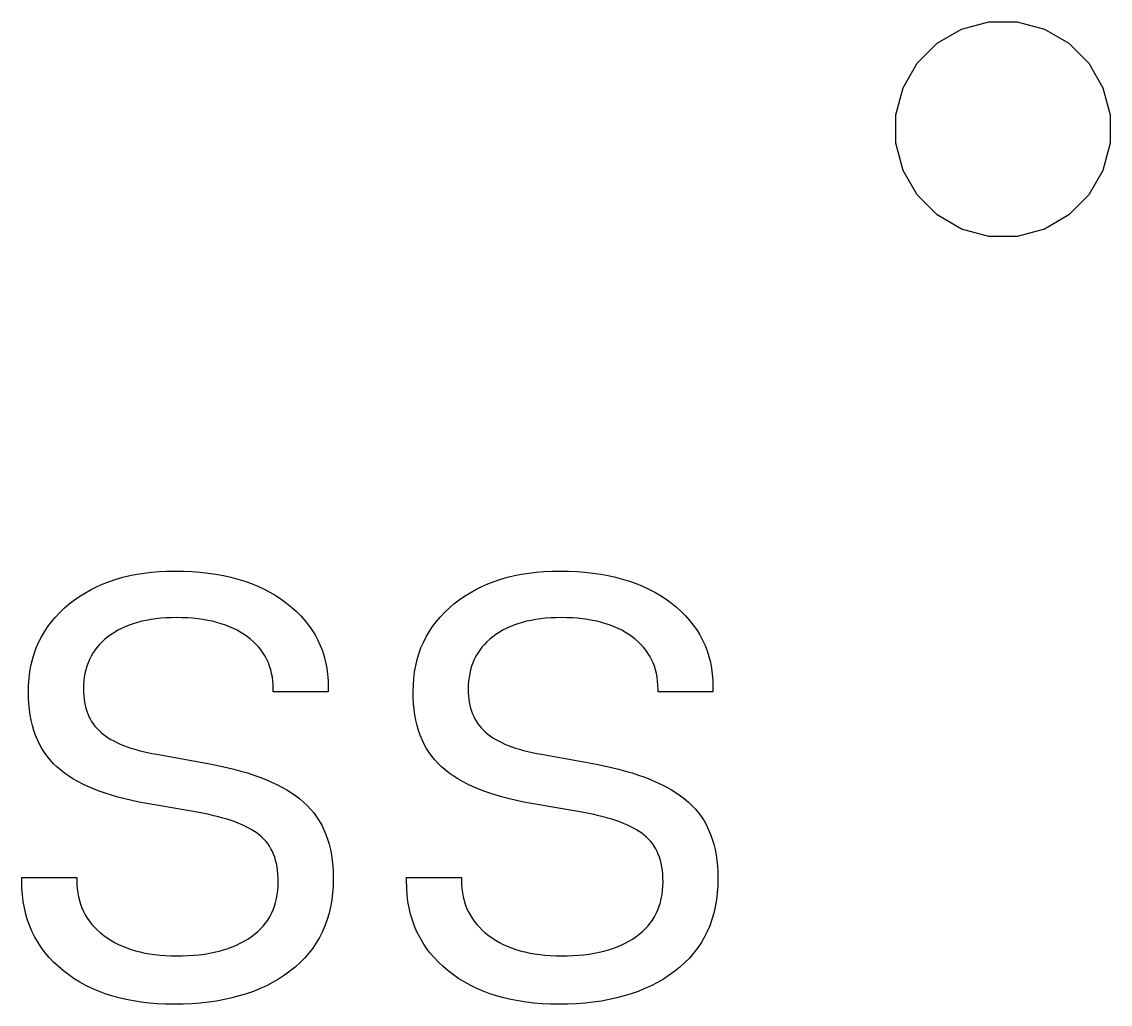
# Model space of a CAD drawing. Header units: millimetres. Extents: x 120 to 180, y -156 to -28.
# Drawn here: x 132.51 to 138.05, y -91.97 to -86.98 of the extents above; entities that cross this region are included whole.
import ezdxf

# ---------------------------------------------------------------- set-up
doc = ezdxf.new("R2010")
doc.units = ezdxf.units.MM
doc.layers.add('F.Silkscreen', color=41, linetype='CONTINUOUS', true_color=0xf2eda1)

msp = doc.modelspace()

# ---------------------------------------------------------------- linework, layer by layer
at = {"layer": 'F.Silkscreen', "linetype": 'CONTINUOUS'}
for p, q in [((137.165181, -87.089935), (137.289524, -87.018145)), ((137.289524, -87.018145), (137.428211, -86.980984)), ((137.428211, -86.980984), (137.571789, -86.980984)), ((137.571789, -86.980984), (137.710476, -87.018145)), ((137.710476, -87.018145), (137.834819, -87.089935)), ((137.063656, -87.19146), (137.165181, -87.089935)), ((137.834819, -87.089935), (137.936344, -87.19146)), ((136.991866, -87.315803), (137.063656, -87.19146)), ((137.936344, -87.19146), (138.008134, -87.315803)), ((136.954705, -87.45449), (136.991866, -87.315803)), ((138.008134, -87.315803), (138.045295, -87.45449)), ((136.954705, -87.598068), (136.954705, -87.45449)), ((138.045295, -87.45449), (138.045295, -87.598068)), ((136.991866, -87.736755), (136.954705, -87.598068)), ((138.045295, -87.598068), (138.008134, -87.736755)), ((137.063656, -87.861098), (136.991866, -87.736755)), ((138.008134, -87.736755), (137.936344, -87.861098)), ((137.165181, -87.962623), (137.063656, -87.861098)), ((137.936344, -87.861098), (137.834819, -87.962623)), ((137.289524, -88.034413), (137.165181, -87.962623)), ((137.834819, -87.962623), (137.710476, -88.034413)), ((137.428211, -88.071574), (137.289524, -88.034413)), ((137.571789, -88.071574), (137.428211, -88.071574)), ((137.710476, -88.034413), (137.571789, -88.071574)), ((133.025767, -89.803878), (133.060802, -89.795385)), ((133.060802, -89.795385), (133.096797, -89.788198)), ((133.096797, -89.788198), (133.13375, -89.782317)), ((133.13375, -89.782317), (133.171664, -89.777743)), ((133.171664, -89.777743), (133.210538, -89.774476)), ((133.210538, -89.774476), (133.250372, -89.772516)), ((133.250372, -89.772516), (133.291168, -89.771863)), ((133.291168, -89.771863), (133.335057, -89.772499)), ((133.335057, -89.772499), (133.377823, -89.774409)), ((133.377823, -89.774409), (133.419466, -89.777592)), ((133.419466, -89.777592), (133.459985, -89.782048)), ((133.459985, -89.782048), (133.499381, -89.787778)), ((133.499381, -89.787778), (133.537652, -89.794781)), ((133.537652, -89.794781), (133.574798, -89.803057)), ((134.98157, -89.803878), (135.016606, -89.795385)), ((135.016606, -89.795385), (135.0526, -89.788198)), ((135.0526, -89.788198), (135.089553, -89.782317)), ((135.089553, -89.782317), (135.127466, -89.777743)), ((135.127466, -89.777743), (135.166339, -89.774476)), ((135.166339, -89.774476), (135.206173, -89.772516)), ((135.206173, -89.772516), (135.246967, -89.771863)), ((135.246967, -89.771863), (135.290856, -89.772499)), ((135.290856, -89.772499), (135.333622, -89.774409)), ((135.333622, -89.774409), (135.375265, -89.777592)), ((135.375265, -89.777592), (135.415784, -89.782048)), ((135.415784, -89.782048), (135.45518, -89.787778)), ((135.45518, -89.787778), (135.493451, -89.794781)), ((135.493451, -89.794781), (135.530597, -89.803057)), ((132.864959, -89.86594), (132.895206, -89.850916)), ((132.895206, -89.850916), (132.926409, -89.837197)), ((132.926409, -89.837197), (132.958571, -89.824785)), ((132.958571, -89.824785), (132.99169, -89.813678)), ((132.99169, -89.813678), (133.025767, -89.803878)), ((133.574798, -89.803057), (133.610819, -89.812606)), ((133.610819, -89.812606), (133.645715, -89.823429)), ((133.645715, -89.823429), (133.679484, -89.835526)), ((133.679484, -89.835526), (133.712128, -89.848896)), ((133.712128, -89.848896), (133.743644, -89.863539)), ((134.820762, -89.86594), (134.851009, -89.850916)), ((134.851009, -89.850916), (134.882213, -89.837197)), ((134.882213, -89.837197), (134.914374, -89.824785)), ((134.914374, -89.824785), (134.947493, -89.813678)), ((134.947493, -89.813678), (134.98157, -89.803878)), ((135.530597, -89.803057), (135.566618, -89.812606)), ((135.566618, -89.812606), (135.601514, -89.823429)), ((135.601514, -89.823429), (135.635284, -89.835526)), ((135.635284, -89.835526), (135.667927, -89.848896)), ((135.667927, -89.848896), (135.699444, -89.863539)), ((132.779955, -89.918851), (132.807334, -89.899908)), ((132.807334, -89.899908), (132.835668, -89.882271)), ((132.835668, -89.882271), (132.864959, -89.86594)), ((133.743644, -89.863539), (133.774034, -89.879456)), ((133.774034, -89.879456), (133.803296, -89.896647)), ((133.803296, -89.896647), (133.83143, -89.915111)), ((134.735758, -89.918851), (134.763137, -89.899908)), ((134.763137, -89.899908), (134.791471, -89.882271)), ((134.791471, -89.882271), (134.820762, -89.86594)), ((135.699444, -89.863539), (135.729833, -89.879456)), ((135.729833, -89.879456), (135.759095, -89.896647)), ((135.759095, -89.896647), (135.787229, -89.915111)), ((132.704889, -89.982652), (132.728398, -89.960437)), ((132.728398, -89.960437), (132.753532, -89.939099)), ((132.753532, -89.939099), (132.779955, -89.918851)), ((133.83143, -89.915111), (133.858436, -89.934849)), ((133.858436, -89.934849), (133.884053, -89.955611)), ((133.884053, -89.955611), (133.90802, -89.97715)), ((134.660693, -89.982652), (134.684202, -89.960437)), ((134.684202, -89.960437), (134.709335, -89.939099)), ((134.709335, -89.939099), (134.735758, -89.918851)), ((135.787229, -89.915111), (135.814235, -89.934849)), ((135.814235, -89.934849), (135.839852, -89.955611)), ((135.839852, -89.955611), (135.863819, -89.97715)), ((132.662742, -90.029712), (132.683004, -90.005744)), ((132.683004, -90.005744), (132.704889, -89.982652)), ((133.145411, -90.022609), (133.12242, -90.027557)), ((133.169178, -90.018423), (133.145411, -90.022609)), ((133.193719, -90.014997), (133.169178, -90.018423)), ((133.219036, -90.012333), (133.193719, -90.014997)), ((133.245127, -90.01043), (133.219036, -90.012333)), ((133.271994, -90.009288), (133.245127, -90.01043)), ((133.299636, -90.008908), (133.271994, -90.009288)), ((133.327829, -90.009288), (133.299636, -90.008908)), ((133.35526, -90.01043), (133.327829, -90.009288)), ((133.381929, -90.012333), (133.35526, -90.01043)), ((133.407837, -90.014997), (133.381929, -90.012333)), ((133.432983, -90.018423), (133.407837, -90.014997)), ((133.457369, -90.022609), (133.432983, -90.018423)), ((133.480994, -90.027557), (133.457369, -90.022609)), ((133.90802, -89.97715), (133.930336, -89.999466)), ((133.930336, -89.999466), (133.951002, -90.02256)), ((133.951002, -90.02256), (133.970017, -90.046431)), ((134.618547, -90.029712), (134.638808, -90.005744)), ((134.638808, -90.005744), (134.660693, -89.982652)), ((135.101211, -90.022609), (135.078221, -90.027557)), ((135.124978, -90.018423), (135.101211, -90.022609)), ((135.149519, -90.014997), (135.124978, -90.018423)), ((135.174835, -90.012333), (135.149519, -90.014997)), ((135.200927, -90.01043), (135.174835, -90.012333)), ((135.227793, -90.009288), (135.200927, -90.01043)), ((135.255435, -90.008908), (135.227793, -90.009288)), ((135.283629, -90.009288), (135.255435, -90.008908)), ((135.311059, -90.01043), (135.283629, -90.009288)), ((135.337729, -90.012333), (135.311059, -90.01043)), ((135.363636, -90.014997), (135.337729, -90.012333)), ((135.388783, -90.018423), (135.363636, -90.014997)), ((135.413168, -90.022609), (135.388783, -90.018423)), ((135.436794, -90.027557), (135.413168, -90.022609)), ((135.863819, -89.97715), (135.886135, -89.999466)), ((135.886135, -89.999466), (135.906801, -90.02256)), ((135.906801, -90.02256), (135.925816, -90.046431)), ((132.627088, -90.080279), (132.644104, -90.054557)), ((132.644104, -90.054557), (132.662742, -90.029712)), ((133.000751, -90.073226), (132.983186, -90.083501)), ((133.019091, -90.063712), (133.000751, -90.073226)), ((133.038206, -90.054959), (133.019091, -90.063712)), ((133.058097, -90.046967), (133.038206, -90.054959)), ((133.078763, -90.039736), (133.058097, -90.046967)), ((133.100204, -90.033266), (133.078763, -90.039736)), ((133.12242, -90.027557), (133.100204, -90.033266)), ((133.503859, -90.033266), (133.480994, -90.027557)), ((133.525965, -90.039736), (133.503859, -90.033266)), ((133.547311, -90.046967), (133.525965, -90.039736)), ((133.567899, -90.054959), (133.547311, -90.046967)), ((133.587727, -90.063712), (133.567899, -90.054959)), ((133.606798, -90.073226), (133.587727, -90.063712)), ((133.625111, -90.083501), (133.606798, -90.073226)), ((133.970017, -90.046431), (133.987381, -90.071078)), ((133.987381, -90.071078), (134.003093, -90.096504)), ((134.582893, -90.080279), (134.599909, -90.054557)), ((134.599909, -90.054557), (134.618547, -90.029712)), ((134.956553, -90.073226), (134.938989, -90.083501)), ((134.974893, -90.063712), (134.956553, -90.073226)), ((134.994009, -90.054959), (134.974893, -90.063712)), ((135.013899, -90.046967), (134.994009, -90.054959)), ((135.034564, -90.039736), (135.013899, -90.046967)), ((135.056005, -90.033266), (135.034564, -90.039736)), ((135.078221, -90.027557), (135.056005, -90.033266)), ((135.459659, -90.033266), (135.436794, -90.027557)), ((135.481765, -90.039736), (135.459659, -90.033266)), ((135.503112, -90.046967), (135.481765, -90.039736)), ((135.5237, -90.054959), (135.503112, -90.046967)), ((135.54353, -90.063712), (135.5237, -90.054959)), ((135.562601, -90.073226), (135.54353, -90.063712)), ((135.580915, -90.083501), (135.562601, -90.073226)), ((135.925816, -90.046431), (135.94318, -90.071078)), ((135.94318, -90.071078), (135.958892, -90.096504)), ((132.597924, -90.134354), (132.611695, -90.106878)), ((132.611695, -90.106878), (132.627088, -90.080279)), ((132.921087, -90.131792), (132.907908, -90.145365)), ((132.935245, -90.118782), (132.921087, -90.131792)), ((132.950382, -90.106335), (132.935245, -90.118782)), ((132.966396, -90.094538), (132.950382, -90.106335)), ((132.983186, -90.083501), (132.966396, -90.094538)), ((133.642667, -90.094538), (133.625111, -90.083501)), ((133.659465, -90.106335), (133.642667, -90.094538)), ((133.675372, -90.118782), (133.659465, -90.106335)), ((133.69025, -90.131792), (133.675372, -90.118782)), ((133.704099, -90.145365), (133.69025, -90.131792)), ((134.003093, -90.096504), (134.017152, -90.122706)), ((134.017152, -90.122706), (134.029559, -90.149686)), ((134.553728, -90.134354), (134.5675, -90.106878)), ((134.5675, -90.106878), (134.582893, -90.080279)), ((134.87689, -90.131792), (134.863711, -90.145365)), ((134.891047, -90.118782), (134.87689, -90.131792)), ((134.906185, -90.106335), (134.891047, -90.118782)), ((134.922199, -90.094538), (134.906185, -90.106335)), ((134.938989, -90.083501), (134.922199, -90.094538)), ((135.598472, -90.094538), (135.580915, -90.083501)), ((135.615272, -90.106335), (135.598472, -90.094538)), ((135.631177, -90.118782), (135.615272, -90.106335)), ((135.646054, -90.131792), (135.631177, -90.118782)), ((135.659902, -90.145365), (135.646054, -90.131792)), ((135.958892, -90.096504), (135.972951, -90.122706)), ((135.972951, -90.122706), (135.985358, -90.149686)), ((132.575246, -90.191937), (132.585775, -90.162707)), ((132.585775, -90.162707), (132.597924, -90.134354)), ((132.884487, -90.1742), (132.874243, -90.189462)), ((132.895708, -90.159501), (132.884487, -90.1742)), ((132.907908, -90.145365), (132.895708, -90.159501)), ((133.716919, -90.159501), (133.704099, -90.145365)), ((133.728712, -90.1742), (133.716919, -90.159501)), ((133.739477, -90.189462), (133.728712, -90.1742)), ((134.029559, -90.149686), (134.040313, -90.177443)), ((134.040313, -90.177443), (134.049414, -90.205977)), ((134.53105, -90.191937), (134.541579, -90.162707)), ((134.541579, -90.162707), (134.553728, -90.134354)), ((134.840289, -90.1742), (134.830046, -90.189462)), ((134.851511, -90.159501), (134.840289, -90.1742)), ((134.863711, -90.145365), (134.851511, -90.159501)), ((135.672722, -90.159501), (135.659902, -90.145365)), ((135.684514, -90.1742), (135.672722, -90.159501)), ((135.695278, -90.189462), (135.684514, -90.1742)), ((135.985358, -90.149686), (135.996112, -90.177443)), ((135.996112, -90.177443), (136.005213, -90.205977)), ((132.559052, -90.253027), (132.566339, -90.222043)), ((132.566339, -90.222043), (132.575246, -90.191937)), ((132.849374, -90.23862), (132.843038, -90.25613)), ((132.856687, -90.221672), (132.849374, -90.23862)), ((132.864976, -90.205285), (132.856687, -90.221672)), ((132.874243, -90.189462), (132.864976, -90.205285)), ((133.749215, -90.205285), (133.739477, -90.189462)), ((133.757927, -90.221672), (133.749215, -90.205285)), ((133.765612, -90.23862), (133.757927, -90.221672)), ((133.772271, -90.25613), (133.765612, -90.23862)), ((134.049414, -90.205977), (134.05686, -90.235289)), ((134.05686, -90.235289), (134.062653, -90.265378)), ((134.514855, -90.253027), (134.522142, -90.222043)), ((134.522142, -90.222043), (134.53105, -90.191937)), ((134.805177, -90.23862), (134.798841, -90.25613)), ((134.81249, -90.221672), (134.805177, -90.23862)), ((134.820779, -90.205285), (134.81249, -90.221672)), ((134.830046, -90.189462), (134.820779, -90.205285)), ((135.705016, -90.205285), (135.695278, -90.189462)), ((135.713727, -90.221672), (135.705016, -90.205285)), ((135.721411, -90.23862), (135.713727, -90.221672)), ((135.72807, -90.25613), (135.721411, -90.23862)), ((136.005213, -90.205977), (136.012659, -90.235289)), ((136.012659, -90.235289), (136.018452, -90.265378)), ((132.549337, -90.317625), (132.553385, -90.284887)), ((132.553385, -90.284887), (132.559052, -90.253027)), ((132.833292, -90.292836), (132.829883, -90.312031)), ((132.837677, -90.274202), (132.833292, -90.292836)), ((132.843038, -90.25613), (132.837677, -90.274202)), ((133.777904, -90.274202), (133.772271, -90.25613)), ((133.782513, -90.292836), (133.777904, -90.274202)), ((133.786096, -90.312031), (133.782513, -90.292836)), ((134.062653, -90.265378), (134.066791, -90.296245)), ((134.066791, -90.296245), (134.069274, -90.327889)), ((134.50514, -90.317625), (134.509188, -90.284887)), ((134.509188, -90.284887), (134.514855, -90.253027)), ((134.789095, -90.292836), (134.785686, -90.312031)), ((134.79348, -90.274202), (134.789095, -90.292836)), ((134.798841, -90.25613), (134.79348, -90.274202)), ((135.733704, -90.274202), (135.72807, -90.25613)), ((135.738312, -90.292836), (135.733704, -90.274202)), ((135.741895, -90.312031), (135.738312, -90.292836)), ((136.018452, -90.265378), (136.02259, -90.296245)), ((136.02259, -90.296245), (136.025073, -90.327889)), ((132.5461, -90.385731), (132.546909, -90.35124)), ((132.546909, -90.35124), (132.549337, -90.317625)), ((132.825987, -90.352104), (132.8255, -90.372983)), ((132.827447, -90.331787), (132.825987, -90.352104)), ((132.829883, -90.312031), (132.827447, -90.331787)), ((133.788655, -90.331787), (133.786096, -90.312031)), ((133.790191, -90.352104), (133.788655, -90.331787)), ((133.790702, -90.372983), (133.790191, -90.352104)), ((134.069274, -90.327889), (134.070102, -90.36031)), ((134.501903, -90.385731), (134.502712, -90.35124)), ((134.502712, -90.35124), (134.50514, -90.317625)), ((134.78179, -90.352104), (134.781303, -90.372983)), ((134.78325, -90.331787), (134.78179, -90.352104)), ((134.785686, -90.312031), (134.78325, -90.331787)), ((135.744454, -90.331787), (135.741895, -90.312031)), ((135.74599, -90.352104), (135.744454, -90.331787)), ((135.746501, -90.372983), (135.74599, -90.352104)), ((136.025073, -90.327889), (136.025901, -90.36031)), ((132.546661, -90.416483), (132.5461, -90.385731)), ((132.8255, -90.372983), (132.825847, -90.390213)), ((132.825847, -90.390213), (132.826889, -90.406961)), ((132.826889, -90.406961), (132.828625, -90.423228)), ((133.790702, -90.385731), (133.790702, -90.372983)), ((134.070102, -90.385731), (133.790702, -90.385731)), ((134.070102, -90.36031), (134.070102, -90.385731)), ((134.502464, -90.416483), (134.501903, -90.385731)), ((134.781303, -90.372983), (134.78165, -90.390213)), ((134.78165, -90.390213), (134.782692, -90.406961)), ((134.782692, -90.406961), (134.784428, -90.423228)), ((135.746501, -90.385731), (135.746501, -90.372983)), ((136.025901, -90.385731), (135.746501, -90.385731)), ((136.025901, -90.36031), (136.025901, -90.385731)), ((132.548345, -90.446309), (132.546661, -90.416483)), ((132.551153, -90.475211), (132.548345, -90.446309)), ((132.828625, -90.423228), (132.831056, -90.439014)), ((132.831056, -90.439014), (132.834181, -90.454319)), ((132.834181, -90.454319), (132.838001, -90.469144)), ((134.504148, -90.446309), (134.502464, -90.416483)), ((134.506955, -90.475211), (134.504148, -90.446309)), ((134.784428, -90.423228), (134.786859, -90.439014)), ((134.786859, -90.439014), (134.789984, -90.454319)), ((134.789984, -90.454319), (134.793804, -90.469144)), ((132.555083, -90.503188), (132.551153, -90.475211)), ((132.560138, -90.530239), (132.555083, -90.503188)), ((132.838001, -90.469144), (132.842515, -90.483488)), ((132.842515, -90.483488), (132.847724, -90.497351)), ((132.847724, -90.497351), (132.853628, -90.510735)), ((132.853628, -90.510735), (132.860226, -90.523638)), ((134.510886, -90.503188), (134.506955, -90.475211)), ((134.515941, -90.530239), (134.510886, -90.503188)), ((134.793804, -90.469144), (134.798318, -90.483488)), ((134.798318, -90.483488), (134.803527, -90.497351)), ((134.803527, -90.497351), (134.809431, -90.510735)), ((134.809431, -90.510735), (134.816028, -90.523638)), ((132.566317, -90.556366), (132.560138, -90.530239)), ((132.573621, -90.581567), (132.566317, -90.556366)), ((132.860226, -90.523638), (132.867518, -90.536062)), ((132.867518, -90.536062), (132.875505, -90.548006)), ((132.875505, -90.548006), (132.884186, -90.559471)), ((132.884186, -90.559471), (132.893562, -90.570457)), ((132.893562, -90.570457), (132.903633, -90.580964)), ((134.52212, -90.556366), (134.515941, -90.530239)), ((134.529424, -90.581567), (134.52212, -90.556366)), ((134.816028, -90.523638), (134.823321, -90.536062)), ((134.823321, -90.536062), (134.831308, -90.548006)), ((134.831308, -90.548006), (134.839989, -90.559471)), ((134.839989, -90.559471), (134.849365, -90.570457)), ((134.849365, -90.570457), (134.859436, -90.580964)), ((132.58205, -90.605842), (132.573621, -90.581567)), ((132.591605, -90.629192), (132.58205, -90.605842)), ((132.602285, -90.651616), (132.591605, -90.629192)), ((132.903633, -90.580964), (132.914398, -90.590992)), ((132.914398, -90.590992), (132.925922, -90.600617)), ((132.925922, -90.600617), (132.938272, -90.609892)), ((132.938272, -90.609892), (132.951448, -90.618818)), ((132.951448, -90.618818), (132.965449, -90.627396)), ((132.965449, -90.627396), (132.980277, -90.635625)), ((134.537853, -90.605842), (134.529424, -90.581567)), ((134.547408, -90.629192), (134.537853, -90.605842)), ((134.558088, -90.651616), (134.547408, -90.629192)), ((134.859436, -90.580964), (134.8702, -90.590992)), ((134.8702, -90.590992), (134.881726, -90.600617)), ((134.881726, -90.600617), (134.894076, -90.609892)), ((134.894076, -90.609892), (134.907252, -90.618818)), ((134.907252, -90.618818), (134.921254, -90.627396)), ((134.921254, -90.627396), (134.936082, -90.635625)), ((132.614092, -90.673114), (132.602285, -90.651616)), ((132.627025, -90.693686), (132.614092, -90.673114)), ((132.980277, -90.635625), (132.995932, -90.643506)), ((132.995932, -90.643506), (133.012414, -90.651039)), ((133.012414, -90.651039), (133.029723, -90.658224)), ((133.029723, -90.658224), (133.047861, -90.665061)), ((133.047861, -90.665061), (133.066826, -90.671552)), ((133.066826, -90.671552), (133.086621, -90.677695)), ((133.086621, -90.677695), (133.107244, -90.683491)), ((133.107244, -90.683491), (133.128697, -90.688941)), ((134.569895, -90.673114), (134.558088, -90.651616)), ((134.582828, -90.693686), (134.569895, -90.673114)), ((134.936082, -90.635625), (134.951737, -90.643506)), ((134.951737, -90.643506), (134.968218, -90.651039)), ((134.968218, -90.651039), (134.985527, -90.658224)), ((134.985527, -90.658224), (135.003664, -90.665061)), ((135.003664, -90.665061), (135.022629, -90.671552)), ((135.022629, -90.671552), (135.042423, -90.677695)), ((135.042423, -90.677695), (135.063046, -90.683491)), ((135.063046, -90.683491), (135.084498, -90.688941)), ((132.641085, -90.713332), (132.627025, -90.693686)), ((132.656273, -90.732052), (132.641085, -90.713332)), ((132.672589, -90.749846), (132.656273, -90.732052)), ((133.128697, -90.688941), (133.150979, -90.694044)), ((133.150979, -90.694044), (133.174092, -90.698802)), ((133.174092, -90.698802), (133.198036, -90.703213)), ((133.198036, -90.703213), (133.477435, -90.753979)), ((134.596888, -90.713332), (134.582828, -90.693686)), ((134.612076, -90.732052), (134.596888, -90.713332)), ((134.628391, -90.749846), (134.612076, -90.732052)), ((135.084498, -90.688941), (135.10678, -90.694044)), ((135.10678, -90.694044), (135.129892, -90.698802)), ((135.129892, -90.698802), (135.153835, -90.703213)), ((135.153835, -90.703213), (135.433235, -90.753979)), ((132.690032, -90.766713), (132.672589, -90.749846)), ((132.708701, -90.78282), (132.690032, -90.766713)), ((132.72869, -90.798331), (132.708701, -90.78282)), ((133.477435, -90.753979), (133.516469, -90.761679)), ((133.516469, -90.761679), (133.554195, -90.769957)), ((133.554195, -90.769957), (133.590613, -90.778813)), ((133.590613, -90.778813), (133.625723, -90.788249)), ((133.625723, -90.788249), (133.659526, -90.798263)), ((134.645835, -90.766713), (134.628391, -90.749846)), ((134.664504, -90.78282), (134.645835, -90.766713)), ((134.684493, -90.798331), (134.664504, -90.78282)), ((135.433235, -90.753979), (135.472268, -90.761679)), ((135.472268, -90.761679), (135.509994, -90.769957)), ((135.509994, -90.769957), (135.546412, -90.778813)), ((135.546412, -90.778813), (135.581522, -90.788249)), ((135.581522, -90.788249), (135.615325, -90.798263)), ((132.75, -90.813247), (132.72869, -90.798331)), ((132.772631, -90.827567), (132.75, -90.813247)), ((132.796584, -90.841291), (132.772631, -90.827567)), ((132.821856, -90.854419), (132.796584, -90.841291)), ((133.659526, -90.798263), (133.692023, -90.808856)), ((133.692023, -90.808856), (133.723214, -90.820028)), ((133.723214, -90.820028), (133.753098, -90.831779)), ((133.753098, -90.831779), (133.781678, -90.844109)), ((133.781678, -90.844109), (133.808952, -90.857017)), ((134.705803, -90.813247), (134.684493, -90.798331)), ((134.728434, -90.827567), (134.705803, -90.813247)), ((134.752386, -90.841291), (134.728434, -90.827567)), ((134.777659, -90.854419), (134.752386, -90.841291)), ((135.615325, -90.798263), (135.647822, -90.808856)), ((135.647822, -90.808856), (135.679013, -90.820028)), ((135.679013, -90.820028), (135.708897, -90.831779)), ((135.708897, -90.831779), (135.737477, -90.844109)), ((135.737477, -90.844109), (135.764751, -90.857017)), ((132.84845, -90.866952), (132.821856, -90.854419)), ((132.876365, -90.878889), (132.84845, -90.866952)), ((132.905601, -90.89023), (132.876365, -90.878889)), ((132.936157, -90.900975), (132.905601, -90.89023)), ((132.968035, -90.911125), (132.936157, -90.900975)), ((133.808952, -90.857017), (133.834922, -90.870505)), ((133.834922, -90.870505), (133.859587, -90.884572)), ((133.859587, -90.884572), (133.882949, -90.899217)), ((133.882949, -90.899217), (133.905008, -90.914442)), ((134.804253, -90.866952), (134.777659, -90.854419)), ((134.832167, -90.878889), (134.804253, -90.866952)), ((134.861403, -90.89023), (134.832167, -90.878889)), ((134.891959, -90.900975), (134.861403, -90.89023)), ((134.923836, -90.911125), (134.891959, -90.900975)), ((135.764751, -90.857017), (135.790721, -90.870505)), ((135.790721, -90.870505), (135.815387, -90.884572)), ((135.815387, -90.884572), (135.838748, -90.899217)), ((135.838748, -90.899217), (135.860807, -90.914442)), ((133.001233, -90.920679), (132.968035, -90.911125)), ((133.035752, -90.929637), (133.001233, -90.920679)), ((133.071592, -90.938), (133.035752, -90.929637)), ((133.108753, -90.945767), (133.071592, -90.938)), ((133.147235, -90.952939), (133.108753, -90.945767)), ((133.413936, -90.999531), (133.147235, -90.952939)), ((133.905008, -90.914442), (133.925763, -90.930246)), ((133.925763, -90.930246), (133.945216, -90.946629)), ((133.945216, -90.946629), (133.96343, -90.963764)), ((134.957034, -90.920679), (134.923836, -90.911125)), ((134.991553, -90.929637), (134.957034, -90.920679)), ((135.027393, -90.938), (134.991553, -90.929637)), ((135.064553, -90.945767), (135.027393, -90.938)), ((135.103034, -90.952939), (135.064553, -90.945767)), ((135.369735, -90.999531), (135.103034, -90.952939)), ((135.860807, -90.914442), (135.881563, -90.930246)), ((135.881563, -90.930246), (135.901016, -90.946629)), ((135.901016, -90.946629), (135.919229, -90.963764)), ((133.465008, -91.009653), (133.413936, -90.999531)), ((133.489185, -91.01516), (133.465008, -91.009653)), ((133.512455, -91.020964), (133.489185, -91.01516)), ((133.96343, -90.963764), (133.980466, -90.981842)), ((133.980466, -90.981842), (133.996324, -91.000864)), ((133.996324, -91.000864), (134.011005, -91.02083)), ((135.420808, -91.009653), (135.369735, -90.999531)), ((135.444985, -91.01516), (135.420808, -91.009653)), ((135.468256, -91.020964), (135.444985, -91.01516)), ((135.919229, -90.963764), (135.936265, -90.981842)), ((135.936265, -90.981842), (135.952123, -91.000864)), ((135.952123, -91.000864), (135.966804, -91.02083)), ((133.534819, -91.027066), (133.512455, -91.020964)), ((133.556275, -91.033465), (133.534819, -91.027066)), ((133.576824, -91.040161), (133.556275, -91.033465)), ((133.596464, -91.047154), (133.576824, -91.040161)), ((133.615197, -91.054444), (133.596464, -91.047154)), ((133.63302, -91.062032), (133.615197, -91.054444)), ((133.649934, -91.069917), (133.63302, -91.062032)), ((133.665938, -91.078099), (133.649934, -91.069917)), ((134.011005, -91.02083), (134.024509, -91.04174)), ((134.024509, -91.04174), (134.036837, -91.063593)), ((134.036837, -91.063593), (134.047989, -91.086389)), ((135.49062, -91.027066), (135.468256, -91.020964)), ((135.512076, -91.033465), (135.49062, -91.027066)), ((135.532625, -91.040161), (135.512076, -91.033465)), ((135.552265, -91.047154), (135.532625, -91.040161)), ((135.570998, -91.054444), (135.552265, -91.047154)), ((135.588821, -91.062032), (135.570998, -91.054444)), ((135.605735, -91.069917), (135.588821, -91.062032)), ((135.621739, -91.078099), (135.605735, -91.069917)), ((135.966804, -91.02083), (135.980308, -91.04174)), ((135.980308, -91.04174), (135.992636, -91.063593)), ((135.992636, -91.063593), (136.003788, -91.086389)), ((133.681032, -91.086578), (133.665938, -91.078099)), ((133.695216, -91.095354), (133.681032, -91.086578)), ((133.708489, -91.104427), (133.695216, -91.095354)), ((133.720851, -91.113797), (133.708489, -91.104427)), ((133.732385, -91.12366), (133.720851, -91.113797)), ((133.743175, -91.134183), (133.732385, -91.12366)), ((134.047989, -91.086389), (134.057966, -91.110129)), ((134.057966, -91.110129), (134.066767, -91.134812)), ((135.636834, -91.086578), (135.621739, -91.078099)), ((135.651018, -91.095354), (135.636834, -91.086578)), ((135.664292, -91.104427), (135.651018, -91.095354)), ((135.676654, -91.113797), (135.664292, -91.104427)), ((135.688188, -91.12366), (135.676654, -91.113797)), ((135.698978, -91.134183), (135.688188, -91.12366)), ((136.003788, -91.086389), (136.013765, -91.110129)), ((136.013765, -91.110129), (136.022566, -91.134812)), ((133.753221, -91.145366), (133.743175, -91.134183)), ((133.762523, -91.157209), (133.753221, -91.145366)), ((133.771081, -91.169714), (133.762523, -91.157209)), ((133.778895, -91.182879), (133.771081, -91.169714)), ((133.785965, -91.196705), (133.778895, -91.182879)), ((134.066767, -91.134812), (134.074393, -91.160438)), ((134.074393, -91.160438), (134.080846, -91.187007)), ((135.709024, -91.145366), (135.698978, -91.134183)), ((135.718326, -91.157209), (135.709024, -91.145366)), ((135.726883, -91.169714), (135.718326, -91.157209)), ((135.734697, -91.182879), (135.726883, -91.169714)), ((135.741766, -91.196705), (135.734697, -91.182879)), ((136.022566, -91.134812), (136.030192, -91.160438)), ((136.030192, -91.160438), (136.036645, -91.187007)), ((133.79229, -91.211193), (133.785965, -91.196705)), ((133.797871, -91.226342), (133.79229, -91.211193)), ((133.802709, -91.242153), (133.797871, -91.226342)), ((134.080846, -91.187007), (134.086124, -91.21452)), ((134.086124, -91.21452), (134.090228, -91.242975)), ((135.748091, -91.211193), (135.741766, -91.196705)), ((135.753672, -91.226342), (135.748091, -91.211193)), ((135.758509, -91.242153), (135.753672, -91.226342)), ((136.036645, -91.187007), (136.041923, -91.21452)), ((136.041923, -91.21452), (136.046027, -91.242975)), ((133.806802, -91.258625), (133.802709, -91.242153)), ((133.810151, -91.27576), (133.806802, -91.258625)), ((133.812755, -91.293558), (133.810151, -91.27576)), ((133.814616, -91.312018), (133.812755, -91.293558)), ((134.090228, -91.242975), (134.09316, -91.272373)), ((134.09316, -91.272373), (134.094918, -91.302713)), ((135.762602, -91.258625), (135.758509, -91.242153)), ((135.76595, -91.27576), (135.762602, -91.258625)), ((135.768555, -91.293558), (135.76595, -91.27576)), ((135.770415, -91.312018), (135.768555, -91.293558)), ((136.046027, -91.242975), (136.048959, -91.272373)), ((136.048959, -91.272373), (136.050717, -91.302713)), ((132.512229, -91.346676), (132.512229, -91.329754)), ((132.512229, -91.329754), (132.791629, -91.329754)), ((132.513057, -91.382195), (132.512229, -91.346676)), ((132.791629, -91.329754), (132.791629, -91.342419)), ((132.791629, -91.342419), (132.792166, -91.364354)), ((133.815732, -91.33114), (133.814616, -91.312018)), ((133.816104, -91.350926), (133.815732, -91.33114)), ((134.095504, -91.333996), (134.094645, -91.37155)), ((134.094918, -91.302713), (134.095504, -91.333996)), ((134.468036, -91.346676), (134.468036, -91.329754)), ((134.468036, -91.329754), (134.747436, -91.329754)), ((134.468864, -91.382195), (134.468036, -91.346676)), ((134.747436, -91.329754), (134.747436, -91.342419)), ((134.747436, -91.342419), (134.747972, -91.364354)), ((135.771531, -91.33114), (135.770415, -91.312018)), ((135.771903, -91.350926), (135.771531, -91.33114)), ((136.051303, -91.333996), (136.050444, -91.37155)), ((136.050717, -91.302713), (136.051303, -91.333996)), ((132.51554, -91.416787), (132.513057, -91.382195)), ((132.792166, -91.364354), (132.793775, -91.385711)), ((132.793775, -91.385711), (132.796459, -91.40649)), ((133.811275, -91.416198), (133.813958, -91.395102)), ((133.813958, -91.395102), (133.815568, -91.373345)), ((133.815568, -91.373345), (133.816104, -91.350926)), ((134.094645, -91.37155), (134.092068, -91.40803)), ((134.471347, -91.416787), (134.468864, -91.382195)), ((134.747972, -91.364354), (134.749582, -91.385711)), ((134.749582, -91.385711), (134.752265, -91.40649)), ((135.767074, -91.416198), (135.769757, -91.395102)), ((135.769757, -91.395102), (135.771367, -91.373345)), ((135.771367, -91.373345), (135.771903, -91.350926)), ((136.050444, -91.37155), (136.047867, -91.40803)), ((132.519679, -91.450452), (132.51554, -91.416787)), ((132.525472, -91.483191), (132.519679, -91.450452)), ((132.796459, -91.40649), (132.800216, -91.42669)), ((132.800216, -91.42669), (132.805048, -91.446311)), ((132.805048, -91.446311), (132.810955, -91.465354)), ((133.796779, -91.47552), (133.802685, -91.456407)), ((133.802685, -91.456407), (133.807517, -91.436633)), ((133.807517, -91.436633), (133.811275, -91.416198)), ((134.087772, -91.443437), (134.081758, -91.477771)), ((134.092068, -91.40803), (134.087772, -91.443437)), ((134.475485, -91.450452), (134.471347, -91.416787)), ((134.481278, -91.483191), (134.475485, -91.450452)), ((134.752265, -91.40649), (134.756022, -91.42669)), ((134.756022, -91.42669), (134.760854, -91.446311)), ((134.760854, -91.446311), (134.76676, -91.465354)), ((135.752578, -91.47552), (135.758484, -91.456407)), ((135.758484, -91.456407), (135.763316, -91.436633)), ((135.763316, -91.436633), (135.767074, -91.416198)), ((136.043572, -91.443437), (136.037557, -91.477771)), ((136.047867, -91.40803), (136.043572, -91.443437)), ((132.532919, -91.515005), (132.525472, -91.483191)), ((132.542019, -91.545892), (132.532919, -91.515005)), ((132.810955, -91.465354), (132.817936, -91.483818)), ((132.817936, -91.483818), (132.825993, -91.501704)), ((132.825993, -91.501704), (132.835126, -91.51901)), ((133.772607, -91.528894), (133.78174, -91.511763)), ((133.78174, -91.511763), (133.789797, -91.493972)), ((133.789797, -91.493972), (133.796779, -91.47552)), ((134.074024, -91.511031), (134.06457, -91.543217)), ((134.081758, -91.477771), (134.074024, -91.511031)), ((134.488724, -91.515005), (134.481278, -91.483191)), ((134.497825, -91.545892), (134.488724, -91.515005)), ((134.76676, -91.465354), (134.773741, -91.483818)), ((134.773741, -91.483818), (134.781798, -91.501704)), ((134.781798, -91.501704), (134.790931, -91.51901)), ((135.728406, -91.528894), (135.737539, -91.511763)), ((135.737539, -91.511763), (135.745596, -91.493972)), ((135.745596, -91.493972), (135.752578, -91.47552)), ((136.029823, -91.511031), (136.02037, -91.543217)), ((136.037557, -91.477771), (136.029823, -91.511031)), ((132.552774, -91.575853), (132.542019, -91.545892)), ((132.835126, -91.51901), (132.845336, -91.535738)), ((132.845336, -91.535738), (132.856622, -91.551887)), ((132.856622, -91.551887), (132.868985, -91.567457)), ((132.868985, -91.567457), (132.882425, -91.582447)), ((133.738749, -91.576322), (133.751112, -91.561173)), ((133.751112, -91.561173), (133.762398, -91.545363)), ((133.762398, -91.545363), (133.772607, -91.528894)), ((134.06457, -91.543217), (134.053397, -91.574328)), ((134.508579, -91.575853), (134.497825, -91.545892)), ((134.790931, -91.51901), (134.80114, -91.535738)), ((134.80114, -91.535738), (134.812425, -91.551887)), ((134.812425, -91.551887), (134.824788, -91.567457)), ((134.824788, -91.567457), (134.838228, -91.582447)), ((135.694548, -91.576322), (135.706911, -91.561173)), ((135.706911, -91.561173), (135.718197, -91.545363)), ((135.718197, -91.545363), (135.728406, -91.528894)), ((136.02037, -91.543217), (136.009196, -91.574328)), ((132.565181, -91.604888), (132.552774, -91.575853)), ((132.579241, -91.632998), (132.565181, -91.604888)), ((132.882425, -91.582447), (132.896943, -91.596859)), ((132.896943, -91.596859), (132.912539, -91.610691)), ((132.912539, -91.610691), (132.929214, -91.623944)), ((132.929214, -91.623944), (132.946798, -91.636501)), ((133.67852, -91.630314), (133.695194, -91.617806)), ((133.695194, -91.617806), (133.71079, -91.604638)), ((133.71079, -91.604638), (133.725308, -91.59081)), ((133.725308, -91.59081), (133.738749, -91.576322)), ((134.040503, -91.604366), (134.025888, -91.633329)), ((134.053397, -91.574328), (134.040503, -91.604366)), ((134.520986, -91.604888), (134.508579, -91.575853)), ((134.535045, -91.632998), (134.520986, -91.604888)), ((134.838228, -91.582447), (134.852746, -91.596859)), ((134.852746, -91.596859), (134.868342, -91.610691)), ((134.868342, -91.610691), (134.885017, -91.623944)), ((134.885017, -91.623944), (134.902601, -91.636501)), ((135.634319, -91.630314), (135.650993, -91.617806)), ((135.650993, -91.617806), (135.66659, -91.604638)), ((135.66659, -91.604638), (135.681108, -91.59081)), ((135.681108, -91.59081), (135.694548, -91.576322)), ((135.996302, -91.604366), (135.981687, -91.633329)), ((136.009196, -91.574328), (135.996302, -91.604366)), ((132.594953, -91.660183), (132.579241, -91.632998)), ((132.612317, -91.686442), (132.594953, -91.660183)), ((132.946798, -91.636501), (132.96512, -91.648248)), ((132.96512, -91.648248), (132.984182, -91.659186)), ((132.984182, -91.659186), (133.003985, -91.669315)), ((133.003985, -91.669315), (133.024528, -91.678633)), ((133.024528, -91.678633), (133.045814, -91.687141)), ((133.560707, -91.689629), (133.582361, -91.681643)), ((133.582361, -91.681643), (133.603208, -91.672897)), ((133.603208, -91.672897), (133.623246, -91.663391)), ((133.623246, -91.663391), (133.642477, -91.653125)), ((133.642477, -91.653125), (133.660902, -91.6421)), ((133.660902, -91.6421), (133.67852, -91.630314)), ((134.009552, -91.661218), (133.991494, -91.688031)), ((134.025888, -91.633329), (134.009552, -91.661218)), ((134.550757, -91.660183), (134.535045, -91.632998)), ((134.568121, -91.686442), (134.550757, -91.660183)), ((134.902601, -91.636501), (134.920923, -91.648248)), ((134.920923, -91.648248), (134.939985, -91.659186)), ((134.939985, -91.659186), (134.959787, -91.669315)), ((134.959787, -91.669315), (134.98033, -91.678633)), ((134.98033, -91.678633), (135.001615, -91.687141)), ((135.516507, -91.689629), (135.538161, -91.681643)), ((135.538161, -91.681643), (135.559007, -91.672897)), ((135.559007, -91.672897), (135.579045, -91.663391)), ((135.579045, -91.663391), (135.598277, -91.653125)), ((135.598277, -91.653125), (135.616701, -91.6421)), ((135.616701, -91.6421), (135.634319, -91.630314)), ((135.965351, -91.661218), (135.947293, -91.688031)), ((135.981687, -91.633329), (135.965351, -91.661218)), ((132.631332, -91.711775), (132.612317, -91.686442)), ((132.651998, -91.736184), (132.631332, -91.711775)), ((132.674315, -91.759668), (132.651998, -91.736184)), ((133.045814, -91.687141), (133.067841, -91.69484)), ((133.067841, -91.69484), (133.090613, -91.701728)), ((133.090613, -91.701728), (133.114128, -91.707807)), ((133.114128, -91.707807), (133.138388, -91.713075)), ((133.138388, -91.713075), (133.163394, -91.717533)), ((133.163394, -91.717533), (133.189147, -91.72118)), ((133.189147, -91.72118), (133.215646, -91.724017)), ((133.215646, -91.724017), (133.242894, -91.726044)), ((133.242894, -91.726044), (133.27089, -91.72726)), ((133.27089, -91.72726), (133.299636, -91.727665)), ((133.299636, -91.727665), (133.329392, -91.727285)), ((133.329392, -91.727285), (133.358337, -91.726143)), ((133.358337, -91.726143), (133.386469, -91.724241)), ((133.386469, -91.724241), (133.413791, -91.721578)), ((133.413791, -91.721578), (133.440302, -91.718154)), ((133.440302, -91.718154), (133.466002, -91.71397)), ((133.466002, -91.71397), (133.490892, -91.709025)), ((133.490892, -91.709025), (133.514973, -91.70332)), ((133.514973, -91.70332), (133.538244, -91.696855)), ((133.538244, -91.696855), (133.560707, -91.689629)), ((133.971715, -91.71377), (133.950213, -91.738434)), ((133.991494, -91.688031), (133.971715, -91.71377)), ((134.587136, -91.711775), (134.568121, -91.686442)), ((134.607802, -91.736184), (134.587136, -91.711775)), ((134.630118, -91.759668), (134.607802, -91.736184)), ((135.001615, -91.687141), (135.023643, -91.69484)), ((135.023643, -91.69484), (135.046414, -91.701728)), ((135.046414, -91.701728), (135.069929, -91.707807)), ((135.069929, -91.707807), (135.094189, -91.713075)), ((135.094189, -91.713075), (135.119194, -91.717533)), ((135.119194, -91.717533), (135.144946, -91.72118)), ((135.144946, -91.72118), (135.171446, -91.724017)), ((135.171446, -91.724017), (135.198693, -91.726044)), ((135.198693, -91.726044), (135.226689, -91.72726)), ((135.226689, -91.72726), (135.255435, -91.727665)), ((135.255435, -91.727665), (135.285192, -91.727285)), ((135.285192, -91.727285), (135.314137, -91.726143)), ((135.314137, -91.726143), (135.34227, -91.724241)), ((135.34227, -91.724241), (135.369592, -91.721578)), ((135.369592, -91.721578), (135.396102, -91.718154)), ((135.396102, -91.718154), (135.421803, -91.71397)), ((135.421803, -91.71397), (135.446693, -91.709025)), ((135.446693, -91.709025), (135.470774, -91.70332)), ((135.470774, -91.70332), (135.494045, -91.696855)), ((135.494045, -91.696855), (135.516507, -91.689629)), ((135.927514, -91.71377), (135.906012, -91.738434)), ((135.947293, -91.688031), (135.927514, -91.71377)), ((132.698282, -91.782226), (132.674315, -91.759668)), ((132.723899, -91.80386), (132.698282, -91.782226)), ((133.902041, -91.784536), (133.875369, -91.805974)), ((133.926988, -91.762023), (133.902041, -91.784536)), ((133.950213, -91.738434), (133.926988, -91.762023)), ((134.654085, -91.782226), (134.630118, -91.759668)), ((134.679702, -91.80386), (134.654085, -91.782226)), ((135.85784, -91.784536), (135.831168, -91.805974)), ((135.882787, -91.762023), (135.85784, -91.784536)), ((135.906012, -91.738434), (135.882787, -91.762023)), ((132.750889, -91.824366), (132.723899, -91.80386)), ((132.778976, -91.843549), (132.750889, -91.824366)), ((132.80816, -91.86141), (132.778976, -91.843549)), ((133.817995, -91.845164), (133.787577, -91.862801)), ((133.847259, -91.826222), (133.817995, -91.845164)), ((133.875369, -91.805974), (133.847259, -91.826222)), ((134.706692, -91.824366), (134.679702, -91.80386)), ((134.73478, -91.843549), (134.706692, -91.824366)), ((134.763963, -91.86141), (134.73478, -91.843549)), ((135.773795, -91.845164), (135.743377, -91.862801)), ((135.803059, -91.826222), (135.773795, -91.845164)), ((135.831168, -91.805974), (135.803059, -91.826222)), ((132.838438, -91.877947), (132.80816, -91.86141)), ((132.869811, -91.893162), (132.838438, -91.877947)), ((132.902278, -91.907054), (132.869811, -91.893162)), ((133.723276, -91.894157), (133.689394, -91.907875)), ((133.756004, -91.879132), (133.723276, -91.894157)), ((133.787577, -91.862801), (133.756004, -91.879132)), ((134.794242, -91.877947), (134.763963, -91.86141)), ((134.825615, -91.893162), (134.794242, -91.877947)), ((134.858082, -91.907054), (134.825615, -91.893162)), ((135.679077, -91.894157), (135.645194, -91.907875)), ((135.711805, -91.879132), (135.679077, -91.894157)), ((135.743377, -91.862801), (135.711805, -91.879132)), ((132.935837, -91.919623), (132.902278, -91.907054)), ((132.970489, -91.93087), (132.935837, -91.919623)), ((133.006233, -91.940793), (132.970489, -91.93087)), ((133.043067, -91.949393), (133.006233, -91.940793)), ((133.080992, -91.95667), (133.043067, -91.949393)), ((133.120005, -91.962624), (133.080992, -91.95667)), ((133.502636, -91.956875), (133.461814, -91.962755)), ((133.542302, -91.949688), (133.502636, -91.956875)), ((133.58081, -91.941194), (133.542302, -91.949688)), ((133.618161, -91.931394), (133.58081, -91.941194)), ((133.654355, -91.920288), (133.618161, -91.931394)), ((133.689394, -91.907875), (133.654355, -91.920288)), ((134.891642, -91.919623), (134.858082, -91.907054)), ((134.926295, -91.93087), (134.891642, -91.919623)), ((134.962038, -91.940793), (134.926295, -91.93087)), ((134.998873, -91.949393), (134.962038, -91.940793)), ((135.036797, -91.95667), (134.998873, -91.949393)), ((135.07581, -91.962624), (135.036797, -91.95667)), ((135.458436, -91.956875), (135.417613, -91.962755)), ((135.498102, -91.949688), (135.458436, -91.956875)), ((135.53661, -91.941194), (135.498102, -91.949688)), ((135.573961, -91.931394), (135.53661, -91.941194)), ((135.610156, -91.920288), (135.573961, -91.931394)), ((135.645194, -91.907875), (135.610156, -91.920288)), ((133.160107, -91.967256), (133.120005, -91.962624)), ((133.201297, -91.970563), (133.160107, -91.967256)), ((133.243574, -91.972548), (133.201297, -91.970563)), ((133.286937, -91.97321), (133.243574, -91.972548)), ((133.332395, -91.972556), (133.286937, -91.97321)), ((133.376693, -91.970596), (133.332395, -91.972556)), ((133.419833, -91.967329), (133.376693, -91.970596)), ((133.461814, -91.962755), (133.419833, -91.967329)), ((135.115911, -91.967256), (135.07581, -91.962624)), ((135.1571, -91.970563), (135.115911, -91.967256)), ((135.199375, -91.972548), (135.1571, -91.970563)), ((135.242736, -91.97321), (135.199375, -91.972548)), ((135.288194, -91.972556), (135.242736, -91.97321)), ((135.332492, -91.970596), (135.288194, -91.972556)), ((135.375632, -91.967329), (135.332492, -91.970596)), ((135.417613, -91.962755), (135.375632, -91.967329))]:
    msp.add_line(p, q, dxfattribs=at)

doc.saveas('drawing.dxf')
